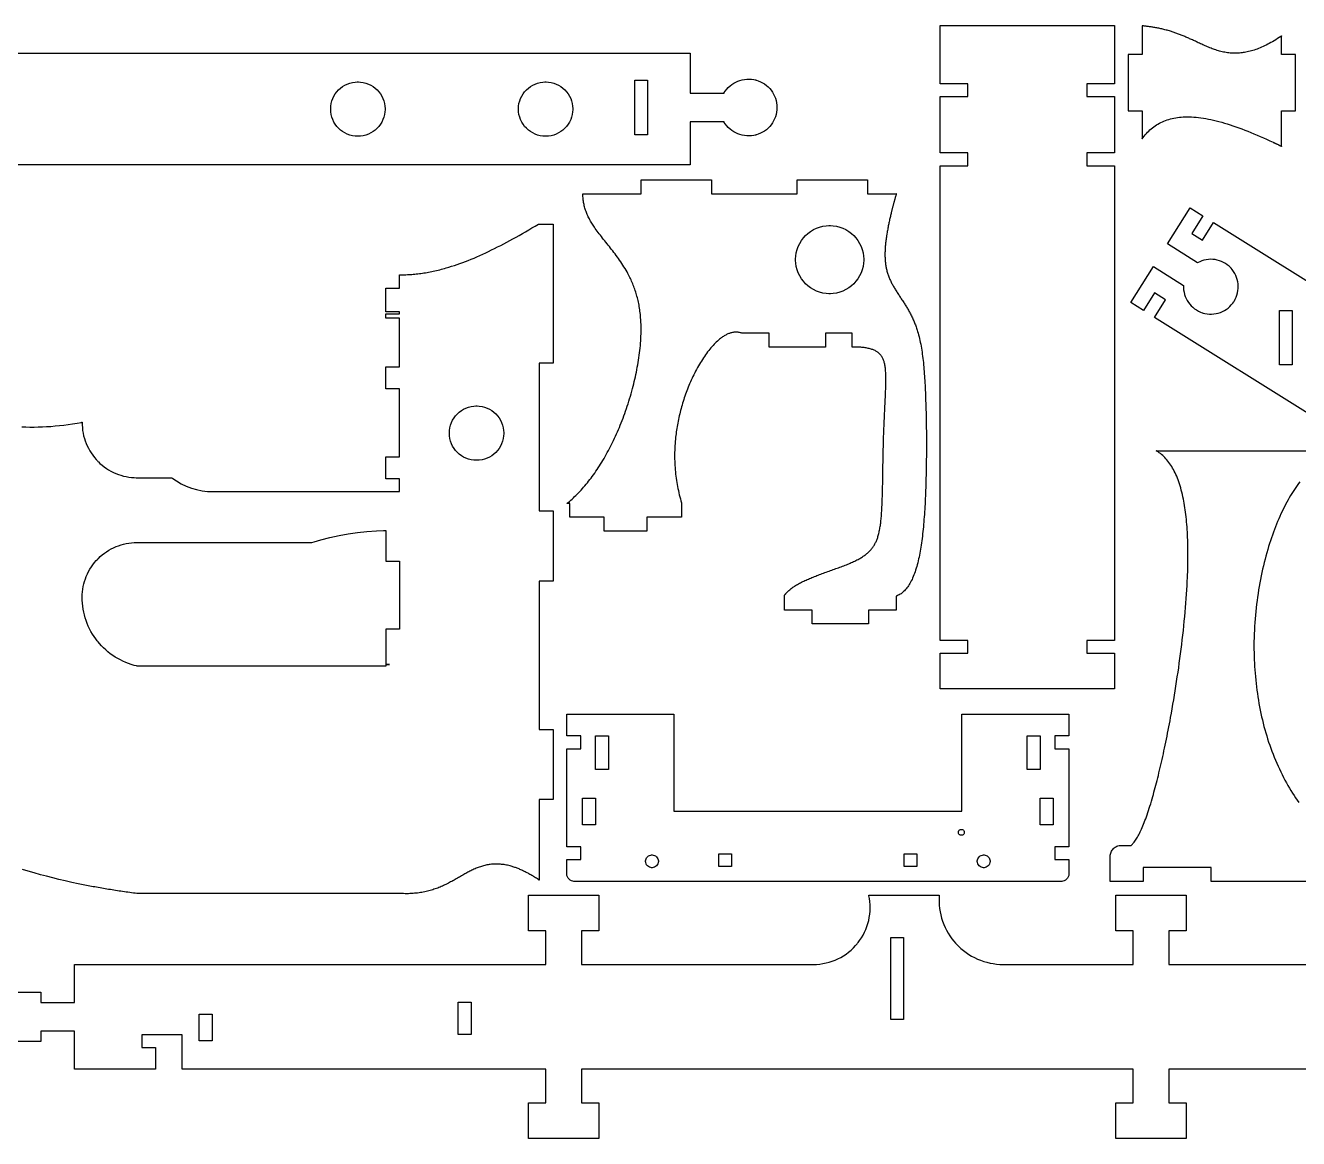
# Model space of a CAD drawing. Extents: x 0 to 677, y 0 to 298.
# Drawn here: x 316.1 to 500, y 137.2 to 298 of the extents above; entities that cross this region are included whole.
import ezdxf

# ---------------------------------------------------------------- set-up
doc = ezdxf.new("R2010")
doc.units = 0
doc.layers.get('0').update_dxf_attribs({"linetype": 'CONTINUOUS'})

msp = doc.modelspace()

# ---------------------------------------------------------------- linework, layer by layer
at = {"color": 0}
for points in [[(473.406, 287.743), (473.406, 279.593), (469.406, 279.593), (469.406, 277.743), (473.406, 277.743), (473.406, 209.189), (469.406, 209.189), (469.406, 207.339), (473.406, 207.339), (473.406, 202.189), (448.256, 202.189), (448.256, 207.339), (452.256, 207.339), (452.256, 209.189), (448.256, 209.189), (448.256, 277.743), (452.256, 277.743), (452.256, 279.593), (448.256, 279.593), (448.256, 287.743), (452.256, 287.743), (452.256, 289.593), (448.256, 289.593), (448.256, 298.011), (473.406, 298.011), (473.406, 289.593), (469.406, 289.593), (469.406, 287.743), (473.406, 287.743)], [(497.556, 280.551), (497.556, 285.679), (499.556, 285.679), (499.556, 293.829), (497.556, 293.829), (497.556, 296.511), (497.551, 296.508), (497.532, 296.494), (497.528, 296.49), (497.514, 296.482), (497.508, 296.479), (497.489, 296.465), (497.486, 296.461), (497.482, 296.458), (497.478, 296.458), (497.469, 296.451), (497.468, 296.45), (497.446, 296.436), (497.443, 296.433), (497.435, 296.429), (497.189, 296.263), (496.946, 296.107), (496.706, 295.954), (496.468, 295.808), (496.232, 295.669), (496, 295.536), (495.768, 295.411), (495.54, 295.29), (495.315, 295.175), (495.093, 295.065), (494.872, 294.961), (494.654, 294.865), (494.439, 294.772), (494.225, 294.686), (494.014, 294.604), (493.806, 294.529), (493.6, 294.461), (493.394, 294.394), (493.193, 294.336), (492.992, 294.282), (492.794, 294.232), (492.6, 294.186), (492.406, 294.147), (492.214, 294.111), (492.024, 294.083), (491.836, 294.057), (491.651, 294.036), (491.468, 294.019), (491.286, 294.008), (491.107, 294.001), (490.929, 293.997), (490.725, 293.997), (490.521, 294.004), (490.319, 294.015), (490.121, 294.032), (489.924, 294.051), (489.729, 294.076), (489.536, 294.107), (489.344, 294.14), (489.156, 294.176), (488.968, 294.218), (488.783, 294.261), (488.6, 294.308), (488.418, 294.358), (488.236, 294.414), (488.057, 294.469), (487.881, 294.529), (487.704, 294.59), (487.529, 294.654), (487.356, 294.719), (487.183, 294.786), (487.014, 294.857), (486.843, 294.926), (486.674, 295), (486.506, 295.072), (486.339, 295.147), (486.174, 295.222), (486.008, 295.297), (485.844, 295.372), (485.681, 295.447), (485.518, 295.525), (485.378, 295.59), (485.238, 295.654), (485.097, 295.719), (484.958, 295.783), (484.819, 295.847), (484.681, 295.911), (484.543, 295.975), (484.406, 296.036), (484.268, 296.097), (484.132, 296.158), (483.996, 296.219), (483.861, 296.279), (483.726, 296.336), (483.592, 296.394), (483.458, 296.451), (483.325, 296.508), (483.193, 296.561), (483.06, 296.615), (482.928, 296.668), (482.797, 296.722), (482.668, 296.772), (482.539, 296.822), (482.408, 296.869), (482.279, 296.918), (482.151, 296.961), (482.024, 297.007), (481.897, 297.051), (481.771, 297.093), (481.644, 297.132), (481.519, 297.169), (481.356, 297.219), (481.193, 297.268), (481.029, 297.311), (480.869, 297.354), (480.711, 297.397), (480.554, 297.436), (480.4, 297.472), (480.246, 297.508), (480.096, 297.54), (479.946, 297.572), (479.8, 297.604), (479.654, 297.633), (479.512, 297.658), (479.372, 297.686), (479.233, 297.711), (479.1, 297.733), (478.965, 297.754), (478.835, 297.776), (478.707, 297.794), (478.582, 297.814), (478.46, 297.832), (478.339, 297.847), (478.222, 297.862), (478.108, 297.879), (477.997, 297.893), (477.89, 297.907), (477.783, 297.918), (477.683, 297.932), (477.585, 297.943), (477.49, 297.954), (477.485, 297.954), (477.478, 297.957), (477.469, 297.957), (477.467, 297.958), (477.458, 297.958), (477.456, 297.958), (477.444, 297.958), (477.442, 297.961), (477.436, 297.961), (477.433, 297.961), (477.425, 297.961), (477.422, 297.963), (477.411, 297.963), (477.408, 297.965), (477.406, 297.965), (477.406, 293.829), (475.406, 293.829), (475.406, 285.679), (477.406, 285.679), (477.406, 281.658), (477.408, 281.665), (477.415, 281.669), (477.419, 281.676), (477.424, 281.682), (477.428, 281.689), (477.432, 281.693), (477.439, 281.7), (477.442, 281.704), (477.446, 281.711), (477.45, 281.715), (477.456, 281.722), (477.46, 281.729), (477.464, 281.733), (477.468, 281.74), (477.472, 281.744), (477.478, 281.751), (477.482, 281.757), (477.486, 281.763), (477.49, 281.768), (477.496, 281.775), (477.5, 281.779), (477.504, 281.786), (477.508, 281.793), (477.512, 281.797), (477.518, 281.804), (477.526, 281.815), (477.531, 281.819), (477.536, 281.826), (477.54, 281.833), (477.697, 282.029), (477.857, 282.218), (478.022, 282.401), (478.192, 282.579), (478.365, 282.75), (478.543, 282.914), (478.725, 283.072), (478.911, 283.222), (479.101, 283.368), (479.297, 283.504), (479.497, 283.636), (479.701, 283.761), (479.908, 283.879), (480.125, 283.99), (480.342, 284.094), (480.564, 284.193), (480.793, 284.283), (481.024, 284.368), (481.261, 284.443), (481.503, 284.515), (481.75, 284.576), (482.001, 284.633), (482.257, 284.682), (482.518, 284.722), (482.785, 284.757), (483.056, 284.783), (483.332, 284.804), (483.614, 284.815), (483.9, 284.819), (484.193, 284.818), (484.519, 284.807), (484.854, 284.786), (485.193, 284.757), (485.539, 284.719), (485.89, 284.675), (486.25, 284.619), (486.611, 284.558), (486.979, 284.49), (487.353, 284.411), (487.732, 284.326), (488.117, 284.233), (488.506, 284.132), (488.9, 284.022), (489.3, 283.908), (489.704, 283.783), (490.114, 283.654), (490.528, 283.518), (490.947, 283.372), (491.371, 283.222), (491.8, 283.065), (492.232, 282.901), (492.669, 282.729), (493.111, 282.554), (493.557, 282.369), (494.007, 282.182), (494.461, 281.986), (494.918, 281.783), (495.381, 281.576), (495.846, 281.365), (496.318, 281.147), (496.353, 281.129), (496.39, 281.111), (496.428, 281.093), (496.465, 281.076), (496.54, 281.04), (496.578, 281.022), (496.615, 281.004), (496.69, 280.968), (496.728, 280.951), (496.804, 280.915), (496.843, 280.897), (496.879, 280.879), (496.918, 280.861), (496.954, 280.843), (497.032, 280.807), (497.068, 280.789), (497.144, 280.751), (497.182, 280.733), (497.219, 280.715), (497.258, 280.697), (497.296, 280.679), (497.372, 280.64), (497.41, 280.622), (497.447, 280.604), (497.451, 280.601), (497.456, 280.601), (497.458, 280.6), (497.463, 280.597), (497.465, 280.594), (497.469, 280.593), (497.475, 280.593), (497.481, 280.588), (497.483, 280.586), (497.488, 280.586), (497.493, 280.583), (497.494, 280.582), (497.5, 280.579), (497.501, 280.579), (497.506, 280.576), (497.508, 280.575), (497.518, 280.572), (497.519, 280.568), (497.524, 280.568), (497.526, 280.565), (497.532, 280.564), (497.535, 280.561), (497.539, 280.561), (497.543, 280.558), (497.544, 280.557), (497.549, 280.554), (497.553, 280.554), (497.556, 280.551)], [(364.15, 282.011), (364.05, 282.011), (363.749, 282.031), (363.358, 282.09), (362.983, 282.188), (362.622, 282.319), (362.279, 282.483), (361.956, 282.681), (361.653, 282.906), (361.375, 283.161), (361.121, 283.438), (360.896, 283.74), (360.699, 284.065), (360.533, 284.408), (360.403, 284.769), (360.304, 285.144), (360.246, 285.533), (360.225, 285.836), (360.225, 286.036), (360.246, 286.338), (360.304, 286.726), (360.403, 287.101), (360.533, 287.463), (360.699, 287.806), (360.896, 288.131), (361.121, 288.433), (361.375, 288.711), (361.653, 288.965), (361.956, 289.19), (362.279, 289.388), (362.622, 289.551), (362.983, 289.683), (363.358, 289.781), (363.749, 289.84), (364.05, 289.861), (364.25, 289.861), (364.553, 289.84), (364.94, 289.781), (365.317, 289.683), (365.678, 289.551), (366.021, 289.388), (366.346, 289.19), (366.646, 288.965), (366.925, 288.711), (367.179, 288.433), (367.404, 288.131), (367.601, 287.806), (367.767, 287.463), (367.899, 287.101), (367.996, 286.726), (368.054, 286.338), (368.075, 286.036), (368.075, 285.836), (368.054, 285.533), (367.996, 285.144), (367.899, 284.769), (367.767, 284.408), (367.601, 284.065), (367.404, 283.74), (367.179, 283.438), (366.925, 283.161), (366.646, 282.906), (366.346, 282.681), (366.021, 282.483), (365.678, 282.319), (365.317, 282.188), (364.94, 282.09), (364.553, 282.031), (364.25, 282.011), (364.15, 282.011)], [(391.267, 282.011), (391.165, 282.011), (390.865, 282.031), (390.475, 282.09), (390.099, 282.188), (389.739, 282.319), (389.396, 282.483), (389.072, 282.681), (388.771, 282.906), (388.49, 283.161), (388.239, 283.438), (388.011, 283.74), (387.815, 284.065), (387.65, 284.408), (387.518, 284.769), (387.421, 285.144), (387.361, 285.533), (387.342, 285.836), (387.342, 286.036), (387.361, 286.338), (387.421, 286.726), (387.518, 287.101), (387.65, 287.463), (387.815, 287.806), (388.011, 288.131), (388.239, 288.433), (388.49, 288.711), (388.771, 288.965), (389.072, 289.19), (389.396, 289.388), (389.739, 289.551), (390.099, 289.683), (390.475, 289.781), (390.865, 289.84), (391.165, 289.861), (391.367, 289.861), (391.668, 289.84), (392.057, 289.781), (392.433, 289.683), (392.796, 289.551), (393.139, 289.388), (393.461, 289.19), (393.764, 288.965), (394.042, 288.711), (394.296, 288.433), (394.521, 288.131), (394.718, 287.806), (394.883, 287.463), (395.015, 287.101), (395.111, 286.726), (395.171, 286.338), (395.192, 286.036), (395.192, 285.836), (395.171, 285.533), (395.111, 285.144), (395.015, 284.769), (394.883, 284.408), (394.718, 284.065), (394.521, 283.74), (394.296, 283.438), (394.042, 283.161), (393.764, 282.906), (393.461, 282.681), (393.139, 282.483), (392.796, 282.319), (392.433, 282.188), (392.057, 282.09), (391.668, 282.031), (391.367, 282.011), (391.267, 282.011)], [(404.147, 290.086), (405.997, 290.086), (405.997, 282.236), (404.147, 282.236), (404.147, 290.086)], [(425.756, 215.682), (425.774, 215.707), (425.79, 215.733), (425.808, 215.758), (425.844, 215.81), (425.864, 215.835), (425.882, 215.86), (425.901, 215.885), (425.919, 215.91), (425.942, 215.935), (425.963, 215.96), (425.982, 215.985), (426.006, 216.01), (426.026, 216.035), (426.044, 216.06), (426.069, 216.083), (426.089, 216.108), (426.112, 216.133), (426.138, 216.157), (426.157, 216.182), (426.183, 216.206), (426.206, 216.229), (426.231, 216.254), (426.256, 216.278), (426.281, 216.301), (426.306, 216.326), (426.331, 216.35), (426.356, 216.374), (426.381, 216.397), (426.407, 216.421), (426.513, 216.511), (426.619, 216.601), (426.732, 216.689), (426.849, 216.776), (426.969, 216.864), (427.094, 216.949), (427.226, 217.033), (427.357, 217.117), (427.496, 217.2), (427.638, 217.282), (427.781, 217.364), (427.926, 217.443), (428.076, 217.524), (428.232, 217.601), (428.388, 217.679), (428.549, 217.757), (428.71, 217.833), (428.876, 217.91), (429.042, 217.985), (429.213, 218.058), (429.383, 218.132), (429.558, 218.206), (429.732, 218.278), (429.912, 218.35), (430.092, 218.422), (430.274, 218.493), (430.456, 218.563), (430.638, 218.633), (430.824, 218.703), (431.01, 218.772), (431.208, 218.844), (431.406, 218.917), (431.606, 218.987), (431.803, 219.06), (432.001, 219.131), (432.201, 219.201), (432.399, 219.272), (432.599, 219.343), (432.794, 219.414), (432.992, 219.485), (433.188, 219.556), (433.382, 219.626), (433.576, 219.697), (433.769, 219.768), (433.96, 219.839), (434.149, 219.911), (434.338, 219.983), (434.524, 220.056), (434.706, 220.128), (434.888, 220.201), (435.067, 220.276), (435.242, 220.35), (435.414, 220.425), (435.583, 220.501), (435.751, 220.578), (435.915, 220.656), (436.076, 220.735), (436.233, 220.814), (436.388, 220.894), (436.537, 220.976), (436.662, 221.046), (436.782, 221.117), (436.901, 221.19), (437.019, 221.263), (437.131, 221.337), (437.242, 221.413), (437.349, 221.489), (437.451, 221.565), (437.551, 221.644), (437.651, 221.725), (437.749, 221.806), (437.842, 221.889), (437.931, 221.974), (438.017, 222.06), (438.101, 222.146), (438.185, 222.236), (438.264, 222.326), (438.342, 222.418), (438.415, 222.513), (438.487, 222.608), (438.558, 222.707), (438.626, 222.806), (438.692, 222.908), (438.751, 223.011), (438.813, 223.118), (438.869, 223.226), (438.926, 223.336), (438.978, 223.449), (439.031, 223.564), (439.078, 223.681), (439.124, 223.8), (439.174, 223.935), (439.219, 224.072), (439.264, 224.214), (439.308, 224.358), (439.349, 224.506), (439.388, 224.656), (439.424, 224.81), (439.458, 224.967), (439.492, 225.126), (439.521, 225.289), (439.551, 225.454), (439.578, 225.624), (439.606, 225.794), (439.631, 225.969), (439.651, 226.147), (439.674, 226.328), (439.694, 226.511), (439.714, 226.697), (439.732, 226.886), (439.749, 227.078), (439.765, 227.272), (439.781, 227.469), (439.794, 227.671), (439.808, 227.872), (439.819, 228.078), (439.831, 228.286), (439.842, 228.497), (439.851, 228.711), (439.858, 228.928), (439.869, 229.146), (439.878, 229.424), (439.888, 229.706), (439.896, 229.99), (439.906, 230.278), (439.912, 230.569), (439.919, 230.864), (439.926, 231.161), (439.933, 231.461), (439.942, 231.763), (439.944, 232.068), (439.951, 232.375), (439.958, 232.685), (439.963, 232.994), (439.967, 233.308), (439.974, 233.622), (439.978, 233.938), (439.982, 234.254), (439.987, 234.572), (439.994, 234.892), (439.999, 235.211), (440.006, 235.532), (440.013, 235.851), (440.017, 236.172), (440.024, 236.494), (440.031, 236.815), (440.039, 237.135), (440.049, 237.456), (440.056, 237.775), (440.064, 238.093), (440.074, 238.411), (440.083, 238.699), (440.094, 238.985), (440.106, 239.271), (440.117, 239.554), (440.126, 239.836), (440.138, 240.117), (440.149, 240.394), (440.162, 240.672), (440.174, 240.946), (440.188, 241.219), (440.199, 241.489), (440.213, 241.758), (440.224, 242.024), (440.237, 242.287), (440.249, 242.547), (440.263, 242.807), (440.274, 243.061), (440.285, 243.314), (440.296, 243.564), (440.308, 243.811), (440.319, 244.054), (440.331, 244.294), (440.339, 244.531), (440.349, 244.765), (440.357, 244.994), (440.367, 245.221), (440.374, 245.443), (440.381, 245.661), (440.388, 245.876), (440.392, 246.086), (440.399, 246.287), (440.401, 246.483), (440.403, 246.675), (440.406, 246.864), (440.406, 247.047), (440.401, 247.228), (440.399, 247.404), (440.394, 247.576), (440.388, 247.744), (440.381, 247.908), (440.369, 248.069), (440.357, 248.225), (440.344, 248.378), (440.326, 248.526), (440.308, 248.672), (440.287, 248.813), (440.263, 248.95), (440.235, 249.083), (440.206, 249.213), (440.174, 249.339), (440.138, 249.46), (440.101, 249.578), (440.058, 249.693), (440.014, 249.803), (439.967, 249.91), (439.914, 250.013), (439.858, 250.111), (439.801, 250.207), (439.737, 250.299), (439.671, 250.386), (439.601, 250.471), (439.532, 250.544), (439.458, 250.617), (439.382, 250.686), (439.301, 250.753), (439.217, 250.815), (439.128, 250.876), (439.035, 250.935), (438.938, 250.99), (438.838, 251.043), (438.731, 251.094), (438.621, 251.142), (438.506, 251.186), (438.388, 251.229), (438.263, 251.269), (438.135, 251.306), (438.001, 251.34), (437.864, 251.372), (437.721, 251.403), (437.574, 251.429), (437.424, 251.454), (437.265, 251.476), (437.101, 251.496), (436.935, 251.513), (436.763, 251.528), (436.585, 251.54), (436.401, 251.55), (436.214, 251.557), (436.021, 251.563), (435.824, 251.565), (435.619, 251.565), (435.61, 251.565), (435.607, 251.565), (435.544, 251.565), (435.544, 251.565), (435.544, 253.565), (431.694, 253.565), (431.694, 251.565), (423.544, 251.565), (423.544, 253.565), (419.606, 253.565), (419.606, 253.565), (419.601, 253.565), (419.601, 253.567), (419.601, 253.567), (419.601, 253.567), (419.599, 253.567), (419.599, 253.568), (419.594, 253.568), (419.594, 253.568), (419.594, 253.568), (419.594, 253.569), (419.49, 253.603), (419.388, 253.632), (419.283, 253.657), (419.183, 253.678), (419.076, 253.693), (418.974, 253.704), (418.869, 253.711), (418.764, 253.713), (418.658, 253.711), (418.556, 253.704), (418.449, 253.693), (418.34, 253.679), (418.237, 253.66), (418.131, 253.635), (418.024, 253.608), (417.914, 253.575), (417.808, 253.539), (417.701, 253.499), (417.59, 253.456), (417.483, 253.407), (417.376, 253.354), (417.269, 253.297), (417.157, 253.237), (417.051, 253.172), (416.94, 253.104), (416.833, 253.033), (416.724, 252.957), (416.614, 252.876), (416.506, 252.793), (416.394, 252.706), (416.233, 252.572), (416.074, 252.431), (415.914, 252.282), (415.756, 252.125), (415.594, 251.963), (415.438, 251.793), (415.281, 251.617), (415.124, 251.435), (414.969, 251.246), (414.814, 251.051), (414.658, 250.853), (414.507, 250.647), (414.356, 250.436), (414.206, 250.221), (414.058, 250), (413.908, 249.775), (413.764, 249.546), (413.621, 249.313), (413.476, 249.074), (413.339, 248.832), (413.201, 248.588), (413.064, 248.339), (412.931, 248.086), (412.799, 247.832), (412.669, 247.574), (412.54, 247.313), (412.415, 247.05), (412.294, 246.785), (412.176, 246.518), (412.058, 246.249), (411.956, 245.999), (411.851, 245.747), (411.751, 245.496), (411.656, 245.243), (411.563, 244.989), (411.469, 244.735), (411.381, 244.479), (411.29, 244.224), (411.208, 243.967), (411.126, 243.708), (411.044, 243.45), (410.969, 243.192), (410.896, 242.933), (410.824, 242.674), (410.756, 242.414), (410.689, 242.154), (410.626, 241.894), (410.564, 241.633), (410.506, 241.374), (410.451, 241.112), (410.399, 240.853), (410.349, 240.593), (410.297, 240.333), (410.256, 240.074), (410.213, 239.814), (410.172, 239.556), (410.133, 239.297), (410.101, 239.039), (410.069, 238.782), (410.039, 238.526), (410.014, 238.269), (409.983, 237.946), (409.958, 237.622), (409.939, 237.3), (409.922, 236.979), (409.908, 236.66), (409.901, 236.342), (409.899, 236.024), (409.899, 235.708), (409.901, 235.393), (409.907, 235.079), (409.919, 234.767), (409.938, 234.456), (409.958, 234.146), (409.981, 233.838), (410.007, 233.529), (410.039, 233.224), (410.076, 232.919), (410.115, 232.615), (410.158, 232.313), (410.208, 232.013), (410.257, 231.713), (410.314, 231.415), (410.374, 231.118), (410.433, 230.824), (410.501, 230.529), (410.574, 230.236), (410.646, 229.946), (410.724, 229.656), (410.806, 229.368), (410.889, 229.081), (410.889, 229.076), (410.89, 229.076), (410.89, 229.072), (410.894, 229.071), (410.894, 226.983), (405.894, 226.983), (405.894, 224.982), (399.744, 224.982), (399.744, 226.983), (394.744, 226.983), (394.744, 228.983), (394.338, 228.983), (394.344, 228.989), (394.358, 229.001), (394.364, 229.006), (394.382, 229.019), (394.388, 229.024), (394.401, 229.037), (394.407, 229.042), (394.414, 229.046), (394.419, 229.05), (394.426, 229.054), (394.431, 229.06), (394.444, 229.072), (394.451, 229.076), (394.469, 229.09), (394.474, 229.094), (394.489, 229.108), (394.496, 229.112), (394.501, 229.117), (394.694, 229.276), (394.888, 229.442), (395.076, 229.61), (395.269, 229.783), (395.458, 229.961), (395.646, 230.142), (395.833, 230.328), (396.019, 230.517), (396.206, 230.711), (396.389, 230.91), (396.574, 231.111), (396.757, 231.318), (396.938, 231.529), (397.119, 231.744), (397.297, 231.964), (397.476, 232.188), (397.656, 232.414), (397.831, 232.647), (398.007, 232.883), (398.181, 233.124), (398.356, 233.368), (398.526, 233.617), (398.699, 233.869), (398.865, 234.126), (399.037, 234.388), (399.201, 234.654), (399.369, 234.924), (399.533, 235.199), (399.699, 235.476), (399.862, 235.76), (400.019, 236.035), (400.172, 236.315), (400.326, 236.599), (400.476, 236.888), (400.626, 237.179), (400.776, 237.474), (400.926, 237.774), (401.074, 238.076), (401.219, 238.383), (401.362, 238.693), (401.501, 239.007), (401.644, 239.324), (401.782, 239.644), (401.919, 239.968), (402.051, 240.296), (402.188, 240.625), (402.315, 240.958), (402.444, 241.296), (402.574, 241.635), (402.699, 241.978), (402.819, 242.324), (402.939, 242.672), (403.058, 243.024), (403.172, 243.376), (403.287, 243.733), (403.397, 244.093), (403.506, 244.456), (403.608, 244.819), (403.713, 245.186), (403.813, 245.557), (403.901, 245.893), (403.987, 246.231), (404.069, 246.571), (404.151, 246.911), (404.226, 247.254), (404.301, 247.599), (404.376, 247.943), (404.444, 248.289), (404.508, 248.635), (404.574, 248.983), (404.632, 249.331), (404.688, 249.678), (404.739, 250.026), (404.787, 250.374), (404.833, 250.722), (404.874, 251.069), (404.912, 251.417), (404.944, 251.764), (404.974, 252.11), (404.999, 252.454), (405.019, 252.797), (405.032, 253.14), (405.044, 253.481), (405.051, 253.821), (405.056, 254.158), (405.051, 254.494), (405.044, 254.828), (405.031, 255.16), (405.013, 255.49), (404.989, 255.817), (404.969, 256.047), (404.949, 256.276), (404.919, 256.504), (404.894, 256.731), (404.862, 256.954), (404.826, 257.178), (404.79, 257.399), (404.751, 257.617), (404.708, 257.835), (404.664, 258.05), (404.615, 258.264), (404.565, 258.476), (404.514, 258.688), (404.458, 258.896), (404.401, 259.103), (404.339, 259.308), (404.276, 259.513), (404.213, 259.714), (404.146, 259.914), (404.076, 260.111), (404.001, 260.308), (403.931, 260.503), (403.851, 260.694), (403.772, 260.886), (403.69, 261.075), (403.607, 261.261), (403.522, 261.447), (403.433, 261.631), (403.344, 261.811), (403.251, 261.992), (403.157, 262.169), (403.019, 262.424), (402.876, 262.674), (402.731, 262.921), (402.581, 263.164), (402.426, 263.404), (402.272, 263.642), (402.114, 263.876), (401.956, 264.107), (401.794, 264.335), (401.631, 264.561), (401.465, 264.785), (401.301, 265.006), (401.133, 265.224), (400.969, 265.439), (400.801, 265.653), (400.633, 265.867), (400.469, 266.076), (400.301, 266.285), (400.133, 266.492), (399.969, 266.699), (399.808, 266.901), (399.644, 267.106), (399.483, 267.308), (399.326, 267.508), (399.169, 267.71), (399.015, 267.91), (398.864, 268.11), (398.719, 268.308), (398.574, 268.507), (398.433, 268.706), (398.326, 268.856), (398.226, 269.007), (398.126, 269.158), (398.031, 269.308), (397.933, 269.461), (397.844, 269.612), (397.756, 269.767), (397.669, 269.919), (397.588, 270.074), (397.507, 270.226), (397.433, 270.381), (397.357, 270.537), (397.289, 270.692), (397.221, 270.849), (397.157, 271.006), (397.099, 271.164), (397.04, 271.324), (396.989, 271.482), (396.939, 271.642), (396.894, 271.803), (396.851, 271.965), (396.814, 272.128), (396.782, 272.292), (396.751, 272.457), (396.726, 272.624), (396.706, 272.79), (396.688, 272.958), (396.672, 273.126), (396.662, 273.297), (396.657, 273.468), (396.657, 273.715), (405.081, 273.715), (405.081, 275.715), (415.231, 275.715), (415.231, 273.715), (427.576, 273.715), (427.576, 275.715), (437.726, 275.715), (437.726, 273.715), (441.919, 273.715), (441.919, 273.713), (441.917, 273.71), (441.915, 273.706), (441.915, 273.701), (441.914, 273.699), (441.912, 273.696), (441.912, 273.693), (441.912, 273.689), (441.908, 273.683), (441.907, 273.681), (441.907, 273.676), (441.906, 273.674), (441.906, 273.667), (441.903, 273.664), (441.901, 273.66), (441.901, 273.657), (441.901, 273.654), (441.899, 273.651), (441.899, 273.644), (441.896, 273.642), (441.894, 273.638), (441.894, 273.635), (441.892, 273.628), (441.892, 273.625), (441.892, 273.622), (441.889, 273.619), (441.867, 273.542), (441.842, 273.463), (441.819, 273.383), (441.794, 273.303), (441.749, 273.142), (441.726, 273.058), (441.701, 272.976), (441.678, 272.893), (441.656, 272.808), (441.631, 272.725), (441.607, 272.639), (441.583, 272.554), (441.56, 272.467), (441.537, 272.379), (441.513, 272.292), (441.489, 272.203), (441.467, 272.112), (441.442, 272.024), (441.419, 271.933), (441.394, 271.842), (441.371, 271.749), (441.349, 271.657), (441.324, 271.564), (441.301, 271.469), (441.276, 271.375), (441.256, 271.281), (441.231, 271.183), (441.208, 271.088), (441.183, 270.99), (441.151, 270.849), (441.117, 270.706), (441.083, 270.563), (441.049, 270.417), (441.014, 270.269), (440.981, 270.121), (440.949, 269.972), (440.914, 269.821), (440.881, 269.669), (440.849, 269.517), (440.817, 269.362), (440.785, 269.207), (440.753, 269.05), (440.724, 268.893), (440.692, 268.735), (440.662, 268.576), (440.633, 268.415), (440.606, 268.254), (440.578, 268.093), (440.551, 267.931), (440.501, 267.601), (440.476, 267.438), (440.453, 267.272), (440.431, 267.106), (440.41, 266.939), (440.39, 266.771), (440.371, 266.604), (440.353, 266.435), (440.338, 266.267), (440.324, 266.119), (440.313, 265.971), (440.301, 265.824), (440.294, 265.676), (440.285, 265.529), (440.281, 265.382), (440.276, 265.235), (440.274, 265.088), (440.274, 264.796), (440.276, 264.65), (440.281, 264.504), (440.287, 264.358), (440.296, 264.214), (440.306, 264.069), (440.319, 263.925), (440.333, 263.782), (440.351, 263.639), (440.369, 263.496), (440.39, 263.354), (440.412, 263.214), (440.438, 263.072), (440.467, 262.933), (440.496, 262.794), (440.531, 262.656), (440.564, 262.518), (440.601, 262.382), (440.64, 262.246), (440.683, 262.111), (440.731, 261.976), (440.776, 261.843), (440.826, 261.713), (440.881, 261.582), (440.933, 261.451), (440.992, 261.322), (441.049, 261.194), (441.11, 261.067), (441.174, 260.939), (441.237, 260.811), (441.306, 260.685), (441.374, 260.558), (441.444, 260.432), (441.517, 260.307), (441.588, 260.181), (441.662, 260.056), (441.739, 259.929), (441.817, 259.804), (441.894, 259.678), (441.974, 259.553), (442.053, 259.426), (442.133, 259.3), (442.217, 259.174), (442.299, 259.047), (442.382, 258.919), (442.467, 258.792), (442.551, 258.664), (442.635, 258.535), (442.719, 258.406), (442.806, 258.275), (442.892, 258.144), (442.976, 258.013), (443.053, 257.892), (443.131, 257.769), (443.208, 257.646), (443.285, 257.521), (443.362, 257.394), (443.438, 257.268), (443.513, 257.14), (443.588, 257.011), (443.662, 256.882), (443.733, 256.75), (443.808, 256.618), (443.881, 256.485), (443.949, 256.35), (444.019, 256.214), (444.088, 256.075), (444.156, 255.936), (444.224, 255.796), (444.29, 255.654), (444.356, 255.511), (444.419, 255.367), (444.481, 255.221), (444.542, 255.072), (444.601, 254.922), (444.662, 254.772), (444.719, 254.619), (444.774, 254.464), (444.828, 254.308), (444.881, 254.15), (444.933, 253.99), (444.983, 253.829), (445.056, 253.576), (445.126, 253.321), (445.194, 253.06), (445.257, 252.794), (445.319, 252.526), (445.376, 252.253), (445.431, 251.975), (445.483, 251.694), (445.532, 251.408), (445.581, 251.119), (445.624, 250.828), (445.667, 250.531), (445.708, 250.231), (445.744, 249.926), (445.781, 249.619), (445.814, 249.31), (445.844, 248.996), (445.876, 248.678), (445.903, 248.358), (445.931, 248.035), (445.956, 247.708), (445.978, 247.378), (446.001, 247.046), (446.019, 246.711), (446.04, 246.372), (446.058, 246.032), (446.076, 245.689), (446.092, 245.343), (446.106, 244.994), (446.119, 244.644), (446.133, 244.292), (446.149, 243.858), (446.164, 243.421), (446.176, 242.982), (446.189, 242.54), (446.201, 242.096), (446.213, 241.649), (446.219, 241.201), (446.228, 240.751), (446.235, 240.3), (446.242, 239.847), (446.246, 239.394), (446.251, 238.939), (446.253, 238.485), (446.256, 238.029), (446.256, 237.574), (446.256, 237.118), (446.256, 236.662), (446.251, 236.208), (446.249, 235.754), (446.244, 235.3), (446.237, 234.849), (446.231, 234.397), (446.224, 233.947), (446.217, 233.5), (446.206, 233.054), (446.194, 232.611), (446.183, 232.169), (446.169, 231.731), (446.156, 231.296), (446.142, 230.862), (446.126, 230.463), (446.11, 230.065), (446.094, 229.672), (446.074, 229.282), (446.056, 228.894), (446.033, 228.513), (446.013, 228.132), (445.987, 227.757), (445.963, 227.385), (445.938, 227.018), (445.908, 226.654), (445.881, 226.296), (445.849, 225.94), (445.817, 225.59), (445.782, 225.244), (445.749, 224.904), (445.71, 224.568), (445.674, 224.236), (445.632, 223.91), (445.592, 223.589), (445.546, 223.274), (445.501, 222.964), (445.453, 222.658), (445.406, 222.36), (445.353, 222.067), (445.301, 221.779), (445.246, 221.497), (445.192, 221.222), (445.131, 220.953), (445.069, 220.69), (445.001, 220.407), (444.931, 220.132), (444.856, 219.865), (444.781, 219.606), (444.701, 219.353), (444.619, 219.108), (444.535, 218.872), (444.449, 218.643), (444.36, 218.421), (444.269, 218.207), (444.176, 218.001), (444.078, 217.803), (443.981, 217.612), (443.876, 217.429), (443.774, 217.256), (443.665, 217.087), (443.556, 216.929), (443.444, 216.778), (443.331, 216.635), (443.213, 216.499), (443.092, 216.371), (442.969, 216.251), (442.844, 216.14), (442.717, 216.038), (442.588, 215.942), (442.453, 215.854), (442.317, 215.775), (442.178, 215.704), (442.037, 215.64), (441.894, 215.586), (441.894, 213.565), (437.906, 213.565), (437.906, 211.565), (429.756, 211.565), (429.756, 213.565), (425.744, 213.565), (425.744, 215.663), (425.756, 215.682)], [(437.213, 264.189), (437.213, 264.063), (437.188, 263.685), (437.112, 263.196), (436.992, 262.724), (436.824, 262.271), (436.617, 261.84), (436.369, 261.435), (436.088, 261.056), (435.769, 260.706), (435.419, 260.388), (435.04, 260.104), (434.633, 259.857), (434.203, 259.65), (433.751, 259.485), (433.281, 259.364), (432.79, 259.289), (432.412, 259.263), (432.16, 259.263), (431.782, 259.289), (431.294, 259.364), (430.824, 259.485), (430.369, 259.65), (429.939, 259.857), (429.532, 260.104), (429.153, 260.388), (428.806, 260.706), (428.487, 261.056), (428.201, 261.435), (427.956, 261.84), (427.749, 262.271), (427.583, 262.724), (427.463, 263.196), (427.388, 263.685), (427.362, 264.063), (427.362, 264.314), (427.388, 264.692), (427.463, 265.181), (427.583, 265.653), (427.749, 266.106), (427.956, 266.536), (428.201, 266.942), (428.487, 267.321), (428.806, 267.671), (429.153, 267.987), (429.532, 268.272), (429.939, 268.519), (430.369, 268.726), (430.824, 268.892), (431.294, 269.013), (431.782, 269.088), (432.16, 269.112), (432.412, 269.112), (432.79, 269.088), (433.281, 269.013), (433.751, 268.892), (434.203, 268.726), (434.633, 268.519), (435.04, 268.272), (435.419, 267.987), (435.769, 267.671), (436.088, 267.321), (436.369, 266.942), (436.617, 266.536), (436.824, 266.106), (436.992, 265.653), (437.112, 265.181), (437.188, 264.692), (437.213, 264.314), (437.213, 264.189)], [(497.229, 256.858), (499.079, 256.858), (499.079, 249.008), (497.229, 249.008), (497.229, 256.858)], [(385.217, 239.128), (385.217, 239.028), (385.196, 238.726), (385.138, 238.338), (385.04, 237.961), (384.908, 237.6), (384.743, 237.257), (384.546, 236.933), (384.321, 236.632), (384.067, 236.353), (383.789, 236.099), (383.486, 235.874), (383.162, 235.676), (382.819, 235.511), (382.458, 235.379), (382.082, 235.283), (381.693, 235.224), (381.392, 235.203), (381.292, 235.203), (381.192, 235.203), (380.89, 235.224), (380.5, 235.283), (380.125, 235.379), (379.764, 235.511), (379.421, 235.676), (379.097, 235.874), (378.794, 236.099), (378.517, 236.353), (378.263, 236.632), (378.037, 236.933), (377.84, 237.257), (377.675, 237.6), (377.543, 237.961), (377.446, 238.338), (377.388, 238.726), (377.367, 239.028), (377.367, 239.128), (377.367, 239.228), (377.388, 239.529), (377.446, 239.919), (377.543, 240.296), (377.675, 240.656), (377.84, 240.999), (378.037, 241.322), (378.263, 241.625), (378.517, 241.903), (378.794, 242.157), (379.097, 242.383), (379.421, 242.579), (379.764, 242.744), (380.125, 242.876), (380.5, 242.974), (380.89, 243.033), (381.192, 243.053), (381.292, 243.053), (381.392, 243.053), (381.693, 243.033), (382.082, 242.974), (382.458, 242.876), (382.819, 242.744), (383.162, 242.579), (383.486, 242.383), (383.789, 242.157), (384.067, 241.903), (384.321, 241.625), (384.546, 241.322), (384.743, 240.999), (384.908, 240.656), (385.04, 240.296), (385.138, 239.919), (385.196, 239.529), (385.217, 239.228), (385.217, 239.128)], [(368.182, 205.489), (332.265, 205.489), (332.16, 205.513), (331.846, 205.593), (331.432, 205.714), (331.025, 205.853), (330.626, 206.007), (330.233, 206.179), (329.85, 206.367), (329.474, 206.569), (329.108, 206.789), (328.751, 207.022), (328.404, 207.272), (328.067, 207.535), (327.742, 207.813), (327.428, 208.104), (327.125, 208.41), (326.836, 208.729), (326.626, 208.976), (326.558, 209.06), (326.492, 209.144), (326.296, 209.404), (326.049, 209.757), (325.818, 210.118), (325.603, 210.489), (325.403, 210.868), (325.221, 211.254), (325.054, 211.647), (324.904, 212.047), (324.772, 212.453), (324.656, 212.864), (324.558, 213.281), (324.476, 213.7), (324.414, 214.124), (324.368, 214.551), (324.34, 214.982), (324.332, 215.306), (324.332, 215.414), (324.332, 215.511), (324.342, 215.807), (324.371, 216.197), (324.418, 216.583), (324.485, 216.967), (324.571, 217.346), (324.674, 217.718), (324.796, 218.086), (324.935, 218.446), (325.092, 218.8), (325.265, 219.146), (325.456, 219.482), (325.662, 219.81), (325.886, 220.128), (326.126, 220.436), (326.382, 220.732), (326.583, 220.947), (326.653, 221.017), (326.722, 221.086), (326.938, 221.289), (327.235, 221.543), (327.542, 221.783), (327.86, 222.007), (328.188, 222.214), (328.525, 222.404), (328.871, 222.579), (329.224, 222.735), (329.585, 222.875), (329.951, 222.996), (330.325, 223.1), (330.703, 223.185), (331.086, 223.251), (331.474, 223.3), (331.864, 223.329), (332.158, 223.339), (332.257, 223.339), (357.496, 223.339), (357.819, 223.443), (358.797, 223.733), (360.111, 224.075), (361.438, 224.368), (362.772, 224.607), (364.117, 224.796), (365.467, 224.932), (366.822, 225.015), (367.842, 225.046), (368.182, 225.047), (368.182, 220.651), (370.182, 220.651), (370.182, 210.801), (368.182, 210.801), (368.182, 205.489)], [(368.708, 205.696), (368.665, 205.696), (368.225, 205.693), (368.182, 205.694), (368.182, 205.696), (368.708, 205.696)], [(394.332, 177.543), (396.332, 177.543), (396.332, 179.393), (394.332, 179.393), (394.332, 193.543), (396.332, 193.543), (396.332, 195.393), (394.332, 195.393), (394.332, 198.543), (409.796, 198.543), (409.796, 184.543), (451.361, 184.543), (451.361, 198.543), (466.825, 198.543), (466.825, 195.393), (464.825, 195.393), (464.825, 193.543), (466.825, 193.543), (466.825, 179.393), (464.825, 179.393), (464.825, 177.543), (466.825, 177.543), (466.825, 175.417), (466.803, 175.254), (466.74, 175.053), (466.642, 174.869), (466.51, 174.711), (466.351, 174.579), (466.168, 174.481), (465.967, 174.418), (465.804, 174.396), (395.353, 174.396), (395.19, 174.418), (394.989, 174.481), (394.806, 174.579), (394.646, 174.711), (394.515, 174.869), (394.417, 175.053), (394.353, 175.254), (394.332, 175.417), (394.332, 177.543)], [(398.482, 195.393), (400.332, 195.393), (400.332, 190.543), (398.482, 190.543), (398.482, 195.393)], [(460.825, 195.393), (462.675, 195.393), (462.675, 190.543), (460.825, 190.543), (460.825, 195.393)], [(396.603, 186.393), (398.454, 186.393), (398.454, 182.543), (396.603, 182.543), (396.603, 186.393)], [(462.703, 186.393), (464.553, 186.393), (464.553, 182.543), (462.703, 182.543), (462.703, 186.393)], [(451.307, 181.046), (451.285, 181.046), (451.221, 181.054), (451.142, 181.079), (451.069, 181.118), (451.006, 181.171), (450.954, 181.233), (450.915, 181.306), (450.89, 181.385), (450.882, 181.45), (450.882, 181.492), (450.89, 181.557), (450.915, 181.636), (450.954, 181.708), (451.006, 181.771), (451.069, 181.824), (451.142, 181.862), (451.221, 181.888), (451.285, 181.896), (451.328, 181.896), (451.392, 181.888), (451.472, 181.862), (451.544, 181.824), (451.607, 181.771), (451.66, 181.708), (451.699, 181.636), (451.724, 181.557), (451.732, 181.492), (451.732, 181.45), (451.724, 181.385), (451.699, 181.306), (451.66, 181.233), (451.607, 181.171), (451.544, 181.118), (451.472, 181.079), (451.392, 181.054), (451.328, 181.046), (451.307, 181.046)], [(416.281, 178.374), (418.131, 178.374), (418.131, 176.524), (416.281, 176.524), (416.281, 178.374)], [(443.026, 178.374), (444.876, 178.374), (444.876, 176.524), (443.026, 176.524), (443.026, 178.374)], [(406.624, 176.367), (406.578, 176.367), (406.438, 176.385), (406.264, 176.439), (406.107, 176.524), (405.969, 176.638), (405.857, 176.774), (405.771, 176.931), (405.718, 177.104), (405.699, 177.244), (405.699, 177.337), (405.718, 177.478), (405.771, 177.651), (405.857, 177.808), (405.969, 177.946), (406.107, 178.058), (406.264, 178.143), (406.438, 178.197), (406.578, 178.217), (406.671, 178.217), (406.81, 178.197), (406.983, 178.143), (407.14, 178.058), (407.278, 177.946), (407.39, 177.808), (407.476, 177.651), (407.529, 177.478), (407.549, 177.337), (407.549, 177.244), (407.529, 177.104), (407.476, 176.931), (407.39, 176.774), (407.278, 176.638), (407.14, 176.524), (406.983, 176.439), (406.81, 176.385), (406.671, 176.367), (406.624, 176.367)], [(454.533, 176.367), (454.486, 176.367), (454.347, 176.385), (454.174, 176.439), (454.017, 176.524), (453.879, 176.638), (453.767, 176.774), (453.681, 176.931), (453.628, 177.104), (453.608, 177.244), (453.608, 177.337), (453.628, 177.478), (453.681, 177.651), (453.767, 177.808), (453.879, 177.946), (454.017, 178.058), (454.174, 178.143), (454.347, 178.197), (454.486, 178.217), (454.581, 178.217), (454.719, 178.197), (454.893, 178.143), (455.05, 178.058), (455.188, 177.946), (455.3, 177.808), (455.386, 177.651), (455.439, 177.478), (455.458, 177.337), (455.458, 177.244), (455.439, 177.104), (455.386, 176.931), (455.3, 176.774), (455.188, 176.638), (455.05, 176.524), (454.893, 176.439), (454.719, 176.385), (454.581, 176.367), (454.533, 176.367)], [(441.103, 166.29), (442.951, 166.29), (442.951, 154.44), (441.103, 154.44), (441.103, 166.29)], [(378.653, 156.922), (380.503, 156.922), (380.503, 152.269), (378.653, 152.269), (378.653, 156.922)], [(341.254, 155.219), (343.104, 155.219), (343.104, 151.369), (341.254, 151.369), (341.254, 155.219)]]:
    msp.add_lwpolyline(points, close=True, dxfattribs=at)
for points in [[(235.379, 294.011), (412.147, 294.011), (412.147, 288.236), (417.029, 288.236), (417.072, 288.308), (417.215, 288.526), (417.424, 288.794), (417.65, 289.044), (417.896, 289.274), (418.154, 289.481), (418.432, 289.662), (418.718, 289.824), (419.018, 289.961), (419.328, 290.074), (419.647, 290.161), (419.972, 290.224), (420.303, 290.258), (420.639, 290.265), (420.975, 290.247), (421.311, 290.199), (421.564, 290.144), (421.647, 290.124), (421.732, 290.101), (421.976, 290.019), (422.292, 289.89), (422.592, 289.736), (422.875, 289.561), (423.143, 289.362), (423.393, 289.144), (423.624, 288.908), (423.833, 288.656), (424.024, 288.386), (424.192, 288.101), (424.336, 287.801), (424.457, 287.493), (424.553, 287.174), (424.621, 286.843), (424.664, 286.506), (424.678, 286.247), (424.678, 286.074), (424.664, 285.817), (424.621, 285.476), (424.553, 285.149), (424.457, 284.826), (424.336, 284.518), (424.192, 284.219), (424.024, 283.936), (423.833, 283.665), (423.624, 283.412), (423.393, 283.176), (423.143, 282.958), (422.875, 282.761), (422.592, 282.583), (422.292, 282.431), (421.976, 282.301), (421.732, 282.219), (421.647, 282.197), (421.564, 282.175), (421.311, 282.119), (420.975, 282.074), (420.639, 282.054), (420.303, 282.063), (419.972, 282.099), (419.647, 282.158), (419.328, 282.247), (419.018, 282.358), (418.718, 282.497), (418.432, 282.656), (418.154, 282.842), (417.896, 283.047), (417.65, 283.276), (417.424, 283.524), (417.215, 283.794), (417.072, 284.011), (417.029, 284.086), (412.147, 284.086), (412.147, 277.861), (235.379, 277.861)], [(528.186, 225.228), (479.175, 255.853), (480.765, 258.397), (479.196, 259.378), (477.607, 256.833), (475.783, 257.974), (479.042, 263.189), (483.383, 260.476), (483.383, 260.476), (483.379, 260.393), (483.381, 260.14), (483.406, 259.811), (483.457, 259.487), (483.535, 259.172), (483.637, 258.865), (483.765, 258.571), (483.915, 258.287), (484.088, 258.017), (484.281, 257.763), (484.494, 257.522), (484.726, 257.301), (484.978, 257.099), (485.247, 256.915), (485.532, 256.754), (485.833, 256.617), (486.068, 256.528), (486.149, 256.503), (486.228, 256.478), (486.472, 256.415), (486.797, 256.357), (487.124, 256.326), (487.449, 256.322), (487.771, 256.344), (488.089, 256.393), (488.401, 256.467), (488.706, 256.567), (489.001, 256.689), (489.286, 256.836), (489.56, 257.006), (489.818, 257.197), (490.063, 257.412), (490.29, 257.647), (490.5, 257.904), (490.644, 258.11), (490.689, 258.181), (490.733, 258.251), (490.854, 258.472), (490.993, 258.772), (491.106, 259.081), (491.19, 259.394), (491.25, 259.711), (491.283, 260.031), (491.289, 260.351), (491.271, 260.671), (491.226, 260.989), (491.156, 261.301), (491.06, 261.608), (490.939, 261.908), (490.793, 262.199), (490.622, 262.478), (490.426, 262.744), (490.264, 262.936), (490.207, 262.997), (490.149, 263.058), (489.965, 263.231), (489.71, 263.44), (489.44, 263.626), (489.158, 263.787), (488.865, 263.925), (488.564, 264.037), (488.256, 264.124), (487.942, 264.186), (487.624, 264.222), (487.303, 264.233), (486.982, 264.218), (486.662, 264.176), (486.344, 264.108), (486.031, 264.013), (485.724, 263.89), (485.496, 263.782), (485.424, 263.742), (481.082, 266.454), (484.342, 271.669), (486.164, 270.529), (484.575, 267.986), (486.143, 267.006), (487.733, 269.55), (528.264, 244.224)], [(315.625, 240.051), (316.207, 240.026), (316.794, 240.014), (317.388, 240.011), (317.986, 240.019), (318.589, 240.039), (319.197, 240.069), (319.811, 240.111), (320.429, 240.162), (321.053, 240.224), (321.681, 240.297), (322.314, 240.379), (322.953, 240.472), (323.596, 240.575), (324.243, 240.688), (324.246, 240.688), (324.249, 240.689), (324.256, 240.689), (324.258, 240.69), (324.261, 240.69), (324.264, 240.692), (324.267, 240.692), (324.269, 240.692), (324.272, 240.693), (324.276, 240.693), (324.279, 240.693), (324.282, 240.694), (324.285, 240.694), (324.287, 240.696), (324.29, 240.696), (324.293, 240.696), (324.297, 240.697), (324.3, 240.697), (324.306, 240.699), (324.308, 240.699), (324.311, 240.7), (324.314, 240.7), (324.321, 240.701), (324.324, 240.701), (324.326, 240.703), (324.329, 240.703), (324.332, 240.703), (324.331, 240.604), (324.338, 240.307), (324.362, 239.914), (324.407, 239.524), (324.471, 239.138), (324.553, 238.756), (324.653, 238.379), (324.772, 238.007), (324.91, 237.643), (325.064, 237.286), (325.236, 236.936), (325.425, 236.596), (325.632, 236.264), (325.856, 235.942), (326.094, 235.631), (326.35, 235.331), (326.551, 235.112), (326.621, 235.042), (326.69, 234.971), (326.907, 234.767), (327.204, 234.508), (327.513, 234.265), (327.832, 234.039), (328.161, 233.829), (328.5, 233.635), (328.847, 233.46), (329.203, 233.3), (329.565, 233.16), (329.936, 233.036), (330.311, 232.931), (330.692, 232.844), (331.078, 232.776), (331.468, 232.728), (331.861, 232.699), (332.157, 232.689), (332.257, 232.689), (337.282, 232.689), (337.442, 232.567), (337.944, 232.231), (338.639, 231.828), (339.36, 231.485), (340.106, 231.201), (340.872, 230.979), (341.656, 230.818), (342.451, 230.721), (343.056, 230.689), (343.257, 230.689), (370.182, 230.689), (370.182, 232.539), (368.182, 232.539), (368.182, 235.689), (370.182, 235.689), (370.182, 245.539), (368.182, 245.539), (368.182, 248.689), (370.182, 248.689), (370.182, 255.731), (368.182, 255.731), (368.182, 256.346), (370.182, 256.346), (370.182, 256.672), (368.182, 256.672), (368.182, 260.075), (370.182, 260.075), (370.182, 261.992), (370.189, 261.992), (370.192, 261.992), (370.214, 261.992), (370.217, 261.992), (370.239, 261.992), (370.242, 261.992), (370.257, 261.992), (370.464, 261.994), (370.672, 261.997), (370.882, 262.003), (371.092, 262.011), (371.303, 262.021), (371.515, 262.032), (371.728, 262.046), (371.943, 262.063), (372.158, 262.081), (372.374, 262.101), (372.592, 262.124), (372.81, 262.149), (373.029, 262.175), (373.249, 262.204), (373.471, 262.236), (373.693, 262.269), (373.917, 262.306), (374.14, 262.344), (374.367, 262.385), (374.593, 262.428), (374.821, 262.472), (375.05, 262.521), (375.279, 262.571), (375.51, 262.624), (375.743, 262.678), (375.976, 262.735), (376.21, 262.794), (376.446, 262.857), (376.682, 262.921), (376.921, 262.989), (377.307, 263.103), (377.697, 263.222), (378.09, 263.35), (378.486, 263.483), (378.886, 263.624), (379.287, 263.771), (379.693, 263.925), (380.101, 264.085), (380.513, 264.25), (380.928, 264.422), (381.344, 264.601), (381.764, 264.786), (382.186, 264.976), (382.611, 265.172), (383.039, 265.374), (383.469, 265.582), (383.903, 265.794), (384.339, 266.014), (384.776, 266.237), (385.218, 266.467), (385.661, 266.701), (386.106, 266.942), (386.554, 267.186), (387.004, 267.436), (387.457, 267.692), (387.911, 267.951), (388.368, 268.215), (388.828, 268.485), (389.289, 268.758), (389.751, 269.037), (390.217, 269.319), (390.218, 269.319), (390.218, 269.321), (390.219, 269.321), (390.219, 269.321), (390.219, 269.321), (390.221, 269.322), (390.222, 269.322), (390.224, 269.324), (390.225, 269.324), (390.225, 269.325), (390.228, 269.326), (390.228, 269.326), (390.229, 269.326), (390.229, 269.328), (390.231, 269.328), (390.232, 269.329), (390.233, 269.329), (390.235, 269.331), (390.236, 269.331), (392.332, 269.331), (392.332, 249.229), (390.332, 249.229), (390.332, 227.9), (392.332, 227.9), (392.332, 217.75), (390.332, 217.75), (390.332, 196.344), (392.332, 196.344), (392.332, 186.194), (390.332, 186.194), (390.332, 174.572), (390.328, 174.575), (390.317, 174.583), (390.313, 174.586), (390.308, 174.589), (390.3, 174.593), (390.297, 174.596), (390.285, 174.604), (390.281, 174.607), (390.278, 174.61), (390.274, 174.612), (390.269, 174.614), (390.265, 174.617), (390.254, 174.625), (390.25, 174.628), (390.246, 174.631), (390.242, 174.633), (390.239, 174.636), (390.235, 174.638), (390.222, 174.646), (390.219, 174.649), (390.215, 174.651), (390.078, 174.743), (389.94, 174.832), (389.804, 174.919), (389.668, 175.006), (389.533, 175.089), (389.397, 175.171), (389.264, 175.251), (389.129, 175.331), (388.996, 175.407), (388.862, 175.481), (388.729, 175.554), (388.597, 175.625), (388.465, 175.693), (388.335, 175.761), (388.204, 175.826), (388.074, 175.889), (387.943, 175.95), (387.814, 176.01), (387.685, 176.068), (387.557, 176.124), (387.429, 176.178), (387.301, 176.229), (387.174, 176.279), (387.047, 176.328), (386.921, 176.374), (386.796, 176.418), (386.671, 176.46), (386.546, 176.5), (386.422, 176.539), (386.297, 176.575), (386.122, 176.624), (385.947, 176.669), (385.772, 176.71), (385.6, 176.746), (385.428, 176.778), (385.257, 176.807), (385.088, 176.831), (384.918, 176.851), (384.75, 176.867), (384.583, 176.879), (384.417, 176.888), (384.25, 176.892), (384.086, 176.893), (383.922, 176.889), (383.758, 176.882), (383.596, 176.871), (383.433, 176.857), (383.272, 176.837), (383.111, 176.817), (382.951, 176.79), (382.792, 176.761), (382.632, 176.728), (382.474, 176.692), (382.315, 176.651), (382.157, 176.608), (382, 176.561), (381.842, 176.511), (381.686, 176.457), (381.529, 176.4), (381.372, 176.339), (381.217, 176.275), (381.069, 176.212), (380.922, 176.146), (380.775, 176.078), (380.629, 176.007), (380.482, 175.933), (380.333, 175.858), (380.186, 175.782), (380.037, 175.703), (379.889, 175.621), (379.74, 175.539), (379.59, 175.456), (379.439, 175.371), (379.287, 175.285), (379.136, 175.197), (378.983, 175.11), (378.829, 175.021), (378.674, 174.932), (378.517, 174.843), (378.36, 174.753), (378.201, 174.663), (378.04, 174.574), (377.879, 174.483), (377.717, 174.394), (377.551, 174.306), (377.385, 174.218), (377.217, 174.131), (377.047, 174.044), (376.875, 173.96), (376.701, 173.875), (376.525, 173.793), (376.36, 173.717), (376.192, 173.643), (376.022, 173.571), (375.85, 173.501), (375.676, 173.433), (375.5, 173.367), (375.321, 173.303), (375.14, 173.242), (374.957, 173.182), (374.771, 173.125), (374.582, 173.071), (374.392, 173.019), (374.199, 172.971), (374.003, 172.924), (373.806, 172.881), (373.604, 172.84), (373.401, 172.803), (373.194, 172.768), (372.986, 172.737), (372.775, 172.71), (372.56, 172.685), (372.343, 172.664), (372.124, 172.646), (371.9, 172.631), (371.674, 172.621), (371.446, 172.614), (371.214, 172.611), (370.978, 172.611), (370.74, 172.617), (370.499, 172.625), (370.254, 172.639), (332.251, 172.639), (332.247, 172.639), (331.986, 172.672), (331.728, 172.707), (331.468, 172.742), (331.21, 172.776), (330.951, 172.813), (330.694, 172.849), (330.439, 172.886), (330.183, 172.922), (329.928, 172.96), (329.674, 172.999), (329.419, 173.036), (329.167, 173.075), (328.914, 173.115), (328.661, 173.154), (328.411, 173.194), (328.16, 173.236), (327.91, 173.276), (327.661, 173.319), (327.412, 173.361), (327.164, 173.404), (326.917, 173.447), (326.671, 173.49), (326.424, 173.535), (326.179, 173.579), (325.935, 173.624), (325.69, 173.669), (325.447, 173.715), (325.204, 173.761), (324.963, 173.808), (324.721, 173.856), (323.771, 174.049), (322.832, 174.247), (321.904, 174.454), (320.986, 174.668), (320.078, 174.89), (319.181, 175.119), (318.296, 175.357), (317.421, 175.603), (316.557, 175.856), (315.704, 176.117)], [(508.885, 174.396), (487.371, 174.396), (487.371, 176.396), (477.571, 176.396), (477.571, 174.396), (472.794, 174.396), (472.794, 178.036), (472.804, 178.158), (472.828, 178.318), (472.867, 178.472), (472.921, 178.618), (472.988, 178.758), (473.068, 178.89), (473.161, 179.014), (473.264, 179.125), (473.376, 179.229), (473.5, 179.322), (473.632, 179.403), (473.771, 179.471), (473.918, 179.522), (474.072, 179.564), (474.232, 179.586), (474.354, 179.596), (475.819, 179.596), (475.907, 179.672), (475.996, 179.758), (476.086, 179.851), (476.175, 179.958), (476.267, 180.072), (476.358, 180.196), (476.451, 180.328), (476.544, 180.471), (476.639, 180.622), (476.733, 180.783), (476.829, 180.954), (476.925, 181.133), (477.022, 181.322), (477.121, 181.522), (477.218, 181.729), (477.318, 181.947), (477.417, 182.172), (477.517, 182.408), (477.617, 182.654), (477.718, 182.908), (477.818, 183.172), (477.921, 183.446), (478.022, 183.726), (478.126, 184.018), (478.228, 184.318), (478.331, 184.629), (478.435, 184.947), (478.539, 185.275), (478.643, 185.614), (478.746, 185.958), (478.851, 186.315), (478.94, 186.626), (479.031, 186.943), (479.121, 187.265), (479.211, 187.597), (479.301, 187.933), (479.392, 188.275), (479.482, 188.622), (479.572, 188.979), (479.664, 189.339), (479.754, 189.704), (479.844, 190.075), (479.935, 190.453), (480.025, 190.836), (480.115, 191.222), (480.206, 191.615), (480.296, 192.014), (480.386, 192.415), (480.475, 192.825), (480.564, 193.236), (480.653, 193.654), (480.74, 194.075), (480.829, 194.501), (480.918, 194.932), (481.004, 195.365), (481.092, 195.804), (481.178, 196.247), (481.264, 196.693), (481.35, 197.143), (481.435, 197.597), (481.518, 198.054), (481.633, 198.689), (481.746, 199.328), (481.858, 199.971), (481.968, 200.618), (482.076, 201.272), (482.183, 201.929), (482.289, 202.589), (482.39, 203.251), (482.492, 203.918), (482.59, 204.586), (482.686, 205.254), (482.781, 205.926), (482.871, 206.6), (482.96, 207.272), (483.046, 207.946), (483.129, 208.618), (483.208, 209.29), (483.286, 209.961), (483.36, 210.629), (483.431, 211.297), (483.497, 211.961), (483.561, 212.625), (483.621, 213.283), (483.678, 213.94), (483.731, 214.59), (483.779, 215.236), (483.824, 215.879), (483.864, 216.515), (483.901, 217.147), (483.933, 217.772), (483.954, 218.222), (483.971, 218.668), (483.988, 219.108), (484.001, 219.547), (484.011, 219.979), (484.019, 220.411), (484.026, 220.836), (484.029, 221.258), (484.029, 221.675), (484.028, 222.086), (484.024, 222.497), (484.017, 222.9), (484.007, 223.3), (483.996, 223.693), (483.981, 224.083), (483.964, 224.469), (483.943, 224.85), (483.921, 225.225), (483.896, 225.596), (483.868, 225.958), (483.836, 226.321), (483.804, 226.675), (483.767, 227.022), (483.728, 227.365), (483.686, 227.704), (483.642, 228.036), (483.593, 228.364), (483.543, 228.683), (483.49, 229), (483.433, 229.308), (483.376, 229.611), (483.304, 229.947), (483.231, 230.278), (483.153, 230.6), (483.071, 230.914), (482.986, 231.221), (482.897, 231.519), (482.804, 231.811), (482.708, 232.094), (482.61, 232.371), (482.507, 232.639), (482.401, 232.9), (482.289, 233.154), (482.175, 233.397), (482.058, 233.636), (481.938, 233.868), (481.814, 234.09), (481.685, 234.304), (481.554, 234.511), (481.418, 234.711), (481.279, 234.904), (481.139, 235.09), (480.993, 235.265), (480.843, 235.436), (480.692, 235.597), (480.536, 235.754), (480.376, 235.9), (480.213, 236.04), (480.046, 236.171), (479.876, 236.296), (479.704, 236.411), (479.525, 236.528), (479.522, 236.529), (479.518, 236.532), (479.514, 236.533), (479.511, 236.536), (479.507, 236.539), (479.504, 236.54), (479.501, 236.543), (479.497, 236.546), (479.493, 236.547), (479.489, 236.55), (479.486, 236.551), (479.482, 236.554), (479.479, 236.557), (479.475, 236.558), (479.472, 236.561), (479.468, 236.564), (479.464, 236.565), (479.461, 236.568), (479.454, 236.572), (479.45, 236.575), (479.447, 236.578), (479.443, 236.579), (479.44, 236.582), (479.436, 236.583), (479.429, 236.589), (479.425, 236.59), (479.422, 236.594), (479.418, 236.596), (505.751, 236.596)], [(500.178, 232.104), (499.982, 231.84), (499.787, 231.568), (499.594, 231.293), (499.404, 231.008), (499.215, 230.718), (499.029, 230.422), (498.846, 230.118), (498.662, 229.808), (498.483, 229.493), (498.306, 229.168), (498.131, 228.84), (497.957, 228.504), (497.786, 228.165), (497.618, 227.815), (497.453, 227.461), (497.289, 227.101), (497.129, 226.736), (496.971, 226.365), (496.815, 225.986), (496.662, 225.601), (496.512, 225.211), (496.365, 224.815), (496.221, 224.415), (496.079, 224.007), (495.942, 223.593), (495.806, 223.172), (495.672, 222.747), (495.539, 222.3), (495.407, 221.844), (495.279, 221.383), (495.156, 220.915), (495.036, 220.443), (494.919, 219.965), (494.807, 219.483), (494.7, 218.997), (494.596, 218.504), (494.497, 218.008), (494.403, 217.507), (494.313, 217.001), (494.226, 216.49), (494.146, 215.979), (494.071, 215.461), (493.999, 214.94), (493.932, 214.418), (493.871, 213.89), (493.815, 213.361), (493.765, 212.829), (493.719, 212.293), (493.679, 211.757), (493.646, 211.215), (493.618, 210.675), (493.594, 210.129), (493.578, 209.583), (493.565, 209.036), (493.561, 208.489), (493.561, 207.939), (493.568, 207.389), (493.581, 206.897), (493.597, 206.408), (493.619, 205.918), (493.646, 205.429), (493.679, 204.939), (493.715, 204.45), (493.758, 203.961), (493.806, 203.472), (493.858, 202.983), (493.917, 202.497), (493.979, 202.011), (494.047, 201.526), (494.121, 201.043), (494.199, 200.561), (494.282, 200.079), (494.371, 199.601), (494.464, 199.125), (494.564, 198.651), (494.667, 198.179), (494.776, 197.708), (494.889, 197.243), (495.008, 196.779), (495.132, 196.318), (495.262, 195.858), (495.396, 195.404), (495.536, 194.954), (495.681, 194.507), (495.829, 194.061), (495.985, 193.622), (496.143, 193.186), (496.311, 192.747), (496.485, 192.311), (496.662, 191.882), (496.844, 191.457), (497.032, 191.036), (497.224, 190.622), (497.419, 190.211), (497.619, 189.808), (497.822, 189.408), (498.031, 189.018), (498.242, 188.629), (498.457, 188.25), (498.676, 187.876), (498.897, 187.508), (499.122, 187.147), (499.35, 186.793), (499.581, 186.446), (499.814, 186.104), (500.049, 185.772)], [(313.237, 158.396), (318.388, 158.396), (318.388, 156.896), (323.237, 156.896), (323.237, 162.396), (391.292, 162.396), (391.292, 167.246), (388.792, 167.246), (388.792, 172.396), (398.942, 172.396), (398.942, 167.246), (396.442, 167.246), (396.442, 162.396), (430.039, 162.396), (430.389, 162.408), (430.849, 162.449), (431.304, 162.513), (431.757, 162.603), (432.197, 162.718), (432.633, 162.857), (433.058, 163.018), (433.478, 163.204), (433.882, 163.414), (434.275, 163.644), (434.657, 163.897), (435.021, 164.171), (435.372, 164.465), (435.708, 164.782), (436.028, 165.118), (436.257, 165.382), (436.328, 165.472), (436.403, 165.563), (436.608, 165.843), (436.867, 166.229), (437.103, 166.625), (437.314, 167.033), (437.501, 167.45), (437.665, 167.876), (437.803, 168.311), (437.921, 168.751), (438.008, 169.197), (438.078, 169.65), (438.115, 170.104), (438.132, 170.561), (438.121, 171.021), (438.083, 171.479), (438.021, 171.939), (437.958, 172.283), (437.933, 172.396), (448.108, 172.396), (448.097, 172.276), (448.083, 171.913), (448.083, 171.432), (448.108, 170.953), (448.156, 170.478), (448.231, 170.007), (448.326, 169.542), (448.449, 169.082), (448.592, 168.629), (448.76, 168.186), (448.949, 167.75), (449.162, 167.324), (449.396, 166.908), (449.651, 166.506), (449.931, 166.115), (450.226, 165.736), (450.465, 165.462), (450.546, 165.374), (450.628, 165.285), (450.883, 165.028), (451.237, 164.701), (451.606, 164.393), (451.987, 164.108), (452.383, 163.842), (452.79, 163.597), (453.21, 163.374), (453.64, 163.172), (454.081, 162.993), (454.531, 162.837), (454.985, 162.704), (455.449, 162.593), (455.921, 162.508), (456.394, 162.446), (456.874, 162.408), (457.238, 162.396), (476.096, 162.396), (476.096, 167.246), (473.596, 167.246), (473.596, 172.396), (483.746, 172.396), (483.746, 172.396), (483.746, 167.246), (481.246, 167.246), (481.246, 162.396), (523.389, 162.396)], [(523.389, 147.247), (481.246, 147.247), (481.246, 142.397), (483.746, 142.397), (483.746, 137.248), (473.596, 137.248), (473.596, 142.397), (476.096, 142.397), (476.096, 147.247), (396.442, 147.247), (396.442, 142.397), (398.942, 142.397), (398.942, 137.248), (388.792, 137.248), (388.792, 142.397), (391.292, 142.397), (391.292, 147.247), (338.786, 147.247), (338.786, 152.247), (332.936, 152.247), (332.936, 150.397), (334.936, 150.397), (334.936, 147.247), (323.237, 147.247), (323.237, 152.747), (318.388, 152.747), (318.388, 151.247), (313.237, 151.247)]]:
    msp.add_lwpolyline(points, dxfattribs=at)

doc.saveas('drawing.dxf')
